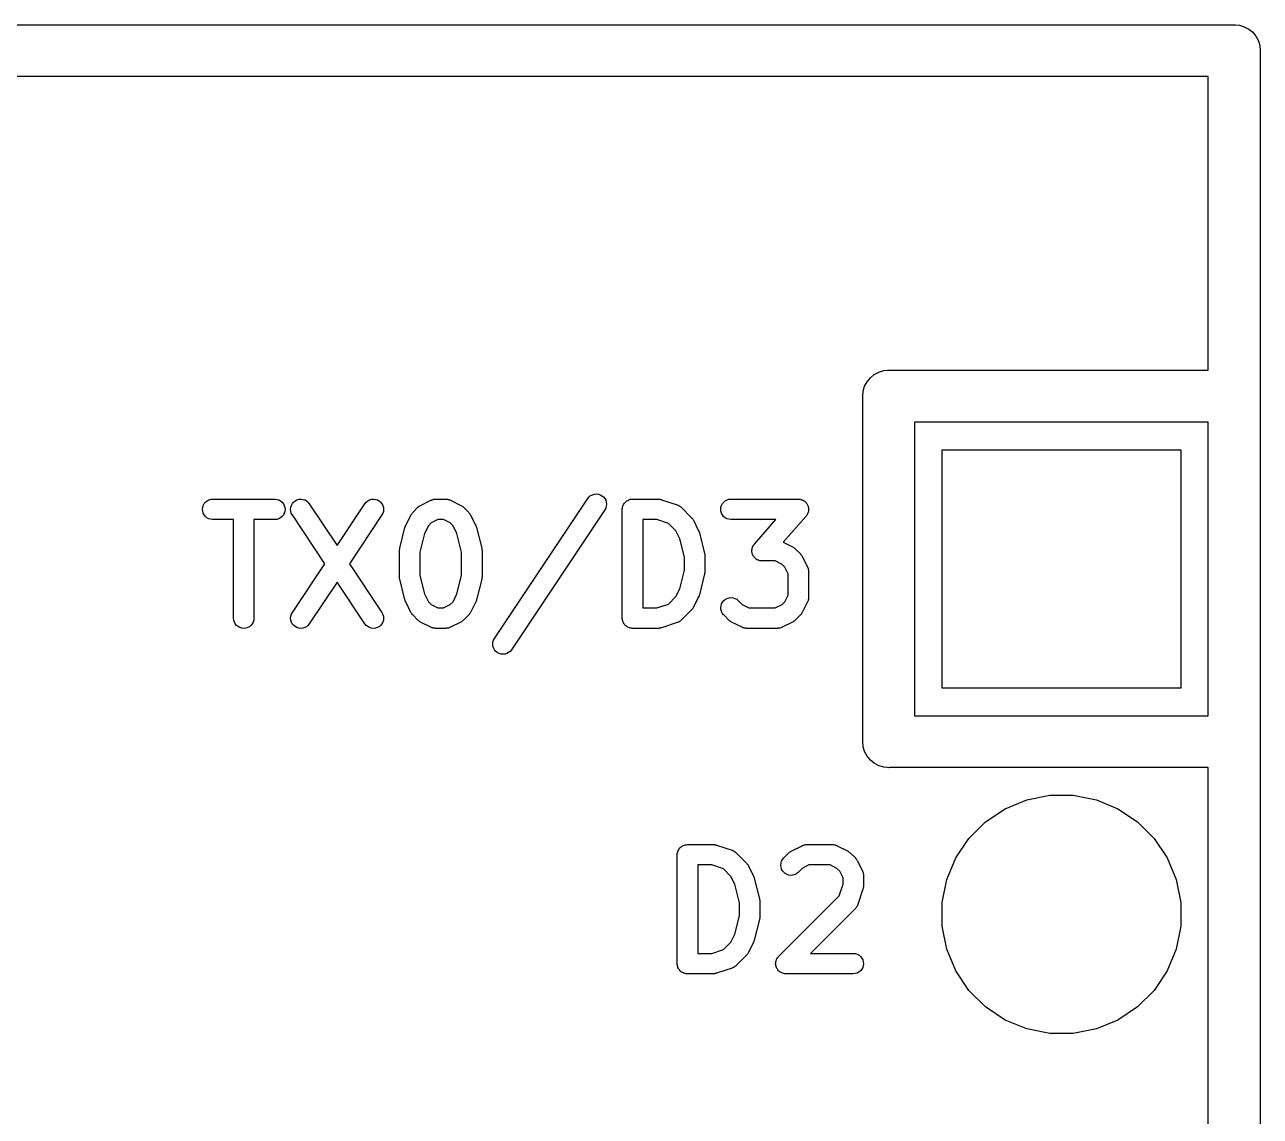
# Model space of a CAD drawing. Extents: x 333.8 to 352, y -81 to -25.2.
# Drawn here: x 342.9 to 351.98, y -33.23 to -25.21 of the extents above; entities that cross this region are included whole.
import ezdxf

# ---------------------------------------------------------------- set-up
doc = ezdxf.new("R2010")
doc.units = 0
doc.layers.add('BLACK', color=7, linetype='CONTINUOUS')

msp = doc.modelspace()

# ---------------------------------------------------------------- linework, layer by layer
at = {"layer": 'BLACK', "linetype": 'CONTINUOUS'}
for p, q in [((334.019, -25.2095), (351.781, -25.2095)), ((351.781, -25.2095), (351.79, -25.2086)), ((351.79, -25.2086), (351.799, -25.2095)), ((351.799, -25.2095), (351.827, -25.2123)), ((351.827, -25.2123), (351.863, -25.2232)), ((351.863, -25.2232), (351.896, -25.2408)), ((351.896, -25.2408), (351.925, -25.2646)), ((351.925, -25.2646), (351.949, -25.2937)), ((351.949, -25.2937), (351.967, -25.3267)), ((351.967, -25.3267), (351.978, -25.3627)), ((351.978, -25.3627), (351.981, -25.4)), ((351.981, -25.4), (351.981, -25.4094)), ((351.981, -25.4094), (351.981, -27.9306)), ((351.599, -25.5905), (334.2, -25.5905)), ((351.599, -27.7495), (351.599, -25.5905)), ((349.115, -27.8046), (349.144, -27.7808)), ((349.144, -27.7808), (349.177, -27.7631)), ((349.177, -27.7631), (349.213, -27.7523)), ((349.213, -27.7523), (349.241, -27.7495)), ((349.241, -27.7495), (349.25, -27.7486)), ((349.25, -27.7486), (349.259, -27.7495)), ((349.259, -27.7495), (351.599, -27.7495)), ((349.062, -27.9027), (349.073, -27.8667)), ((349.073, -27.8667), (349.091, -27.8337)), ((349.091, -27.8337), (349.115, -27.8046)), ((349.059, -27.94), (349.062, -27.9027)), ((349.059, -27.9494), (349.059, -27.94)), ((349.06, -30.4706), (349.059, -27.9494)), ((351.981, -27.9306), (351.981, -27.94)), ((351.981, -27.94), (351.981, -27.9494)), ((351.981, -27.9494), (351.981, -30.4706)), ((349.44, -28.1305), (349.44, -30.2895)), ((351.599, -28.1305), (349.44, -28.1305)), ((351.599, -30.2895), (351.599, -28.1305)), ((349.644, -30.0863), (349.644, -28.3337)), ((349.644, -28.3337), (351.396, -28.3337)), ((351.396, -28.3337), (351.396, -30.0863)), ((346.352, -29.7208), (347.038, -28.6922)), ((347.038, -28.6922), (347.039, -28.6913)), ((347.039, -28.6913), (347.048, -28.6801)), ((347.048, -28.6801), (347.059, -28.671)), ((347.059, -28.671), (347.072, -28.6642)), ((347.072, -28.6642), (347.087, -28.6601)), ((347.087, -28.6601), (347.101, -28.6588)), ((347.101, -28.6588), (347.116, -28.6604)), ((347.116, -28.6604), (347.13, -28.6647)), ((347.13, -28.6647), (347.142, -28.6717)), ((347.142, -28.6717), (347.154, -28.681)), ((347.154, -28.681), (347.163, -28.6924)), ((347.163, -28.6924), (347.17, -28.7053)), ((344.206, -28.7714), (344.208, -28.7568)), ((344.208, -28.786), (344.206, -28.7714)), ((344.208, -28.7568), (344.212, -28.7428)), ((344.212, -28.8), (344.208, -28.786)), ((344.212, -28.7428), (344.219, -28.73)), ((344.219, -28.73), (344.229, -28.7187)), ((344.229, -28.7187), (344.24, -28.7094)), ((344.24, -28.7094), (344.253, -28.7026)), ((344.253, -28.7026), (344.267, -28.6983)), ((344.267, -28.6983), (344.281, -28.6969)), ((344.281, -28.6969), (344.739, -28.6969)), ((344.739, -28.6969), (344.74, -28.6969)), ((344.74, -28.6969), (344.754, -28.6985)), ((344.754, -28.6985), (344.768, -28.703)), ((344.768, -28.703), (344.781, -28.71)), ((344.781, -28.71), (344.792, -28.7194)), ((344.792, -28.7194), (344.801, -28.7308)), ((344.801, -28.7308), (344.808, -28.7438)), ((344.808, -28.7438), (344.812, -28.7578)), ((344.812, -28.7578), (344.814, -28.7724)), ((344.814, -28.7724), (344.812, -28.787)), ((344.854, -28.771), (344.856, -28.7564)), ((344.855, -28.7856), (344.854, -28.771)), ((344.859, -28.7996), (344.855, -28.7856)), ((344.856, -28.7564), (344.86, -28.7425)), ((344.86, -28.7425), (344.867, -28.7296)), ((344.867, -28.7296), (344.876, -28.7184)), ((344.876, -28.7184), (344.888, -28.7092)), ((344.888, -28.7092), (344.901, -28.7024)), ((344.901, -28.7024), (344.915, -28.6983)), ((344.915, -28.6983), (344.929, -28.6969)), ((344.929, -28.6969), (344.944, -28.6984)), ((344.944, -28.6984), (344.958, -28.7027)), ((344.958, -28.7027), (344.971, -28.7097)), ((344.971, -28.7097), (344.982, -28.719)), ((344.982, -28.719), (344.991, -28.7303)), ((344.991, -28.7303), (345.196, -29.0367)), ((345.196, -29.0367), (345.4, -28.7303)), ((345.4, -28.7303), (345.401, -28.7294)), ((345.401, -28.7294), (345.41, -28.7182)), ((345.41, -28.7182), (345.421, -28.7091)), ((345.421, -28.7091), (345.434, -28.7023)), ((345.434, -28.7023), (345.448, -28.6982)), ((345.448, -28.6982), (345.463, -28.6969)), ((345.463, -28.6969), (345.478, -28.6985)), ((345.478, -28.6985), (345.492, -28.7028)), ((345.492, -28.7028), (345.504, -28.7098)), ((345.504, -28.7098), (345.516, -28.7191)), ((345.516, -28.7191), (345.525, -28.7305)), ((345.525, -28.7305), (345.532, -28.7434)), ((345.532, -28.7434), (345.536, -28.7575)), ((345.536, -28.7866), (345.532, -28.8006)), ((345.536, -28.7575), (345.537, -28.772)), ((345.537, -28.772), (345.536, -28.7866)), ((345.752, -28.7951), (345.79, -28.757)), ((345.79, -28.757), (345.791, -28.7562)), ((345.791, -28.7562), (345.794, -28.7536)), ((345.794, -28.7536), (345.797, -28.7507)), ((345.797, -28.7507), (345.8, -28.749)), ((345.8, -28.749), (345.802, -28.7471)), ((345.802, -28.7471), (345.806, -28.7452)), ((345.806, -28.7452), (345.81, -28.7429)), ((345.81, -28.7429), (345.886, -28.7048)), ((345.886, -28.7048), (345.887, -28.7044)), ((345.887, -28.7044), (345.889, -28.7036)), ((345.889, -28.7036), (345.891, -28.7026)), ((345.891, -28.7026), (345.896, -28.7011)), ((345.896, -28.7011), (345.901, -28.6993)), ((345.901, -28.6993), (345.903, -28.699)), ((345.903, -28.699), (345.905, -28.6983)), ((345.905, -28.6983), (345.91, -28.6978)), ((345.91, -28.6978), (345.915, -28.697)), ((345.915, -28.697), (345.917, -28.6971)), ((345.917, -28.6971), (345.919, -28.6969)), ((345.919, -28.6969), (345.996, -28.6969)), ((345.996, -28.6969), (345.997, -28.6969)), ((345.997, -28.6969), (345.999, -28.6972)), ((345.999, -28.6972), (346.001, -28.6971)), ((346.001, -28.6971), (346.006, -28.698)), ((346.006, -28.698), (346.011, -28.6985)), ((346.011, -28.6985), (346.013, -28.6992)), ((346.013, -28.6992), (346.016, -28.6996)), ((346.016, -28.6996), (346.02, -28.7014)), ((346.02, -28.7014), (346.025, -28.703)), ((346.025, -28.703), (346.027, -28.704)), ((346.027, -28.704), (346.029, -28.7048)), ((346.029, -28.7048), (346.105, -28.7429)), ((346.105, -28.7429), (346.106, -28.7434)), ((346.106, -28.7434), (346.11, -28.7457)), ((346.11, -28.7457), (346.114, -28.7477)), ((346.114, -28.7477), (346.116, -28.7497)), ((346.116, -28.7497), (346.119, -28.7514)), ((346.119, -28.7514), (346.122, -28.7543)), ((346.122, -28.7543), (346.125, -28.757)), ((346.125, -28.757), (346.163, -28.7951)), ((347.163, -28.7754), (346.477, -29.804)), ((347.17, -28.7625), (347.163, -28.7754)), ((347.17, -28.7053), (347.174, -28.7194)), ((347.174, -28.7485), (347.17, -28.7625)), ((347.174, -28.7194), (347.175, -28.7339)), ((347.175, -28.7339), (347.174, -28.7485)), ((347.292, -28.7709), (347.293, -28.7638)), ((347.292, -28.7714), (347.292, -28.7709)), ((347.292, -28.7719), (347.292, -28.7714)), ((347.292, -28.7714), (347.292, -28.7714)), ((347.292, -28.7714), (347.292, -28.7714)), ((347.292, -29.5719), (347.292, -28.7719)), ((347.293, -28.7638), (347.294, -28.7568)), ((347.294, -28.7563), (347.296, -28.7496)), ((347.294, -28.7566), (347.294, -28.7563)), ((347.294, -28.7568), (347.294, -28.7566)), ((347.296, -28.7496), (347.298, -28.7428)), ((347.298, -28.7424), (347.302, -28.7361)), ((347.298, -28.7426), (347.298, -28.7424)), ((347.298, -28.7428), (347.298, -28.7426)), ((347.302, -28.7361), (347.305, -28.73)), ((347.305, -28.7295), (347.31, -28.7241)), ((347.305, -28.7298), (347.305, -28.7295)), ((347.305, -28.73), (347.305, -28.7298)), ((347.31, -28.7241), (347.314, -28.7187)), ((347.314, -28.7185), (347.315, -28.7183)), ((347.314, -28.7187), (347.314, -28.7185)), ((347.315, -28.7183), (347.32, -28.7139)), ((347.32, -28.7139), (347.326, -28.7094)), ((347.326, -28.7091), (347.332, -28.7059)), ((347.326, -28.7093), (347.326, -28.7091)), ((347.326, -28.7094), (347.326, -28.7093)), ((347.332, -28.7059), (347.339, -28.7026)), ((347.339, -28.7024), (347.346, -28.7004)), ((347.339, -28.7025), (347.339, -28.7024)), ((347.339, -28.7026), (347.339, -28.7025)), ((347.346, -28.7004), (347.353, -28.6983)), ((347.353, -28.6982), (347.36, -28.6976)), ((347.353, -28.6983), (347.353, -28.6982)), ((347.353, -28.6983), (347.353, -28.6983)), ((347.36, -28.6976), (347.367, -28.6969)), ((347.367, -28.6969), (347.558, -28.6969)), ((347.558, -28.6969), (347.559, -28.6969)), ((347.559, -28.6969), (347.563, -28.6974)), ((347.563, -28.6974), (347.567, -28.6975)), ((347.567, -28.6975), (347.57, -28.6982)), ((347.57, -28.6982), (347.573, -28.6985)), ((347.573, -28.6985), (347.577, -28.6998)), ((347.577, -28.6998), (347.581, -28.7008)), ((347.581, -28.7008), (347.696, -28.7388)), ((347.696, -28.7388), (347.697, -28.7392)), ((347.697, -28.7392), (347.699, -28.7401)), ((347.699, -28.7401), (347.701, -28.7408)), ((347.701, -28.7408), (347.705, -28.7432)), ((347.705, -28.7432), (347.71, -28.7453)), ((347.71, -28.7453), (347.712, -28.7466)), ((347.712, -28.7466), (347.714, -28.7477)), ((347.714, -28.7477), (347.718, -28.7509)), ((347.718, -28.7509), (347.722, -28.7539)), ((347.722, -28.7539), (347.723, -28.7556)), ((347.723, -28.7556), (347.725, -28.757)), ((347.725, -28.757), (347.801, -28.8332)), ((348.016, -28.7714), (348.017, -28.7568)), ((348.017, -28.786), (348.016, -28.7714)), ((348.017, -28.7568), (348.022, -28.7428)), ((348.021, -28.8), (348.017, -28.786)), ((348.022, -28.7428), (348.029, -28.73)), ((348.029, -28.73), (348.038, -28.7187)), ((348.038, -28.7187), (348.049, -28.7094)), ((348.049, -28.7094), (348.062, -28.7026)), ((348.062, -28.7026), (348.076, -28.6983)), ((348.076, -28.6983), (348.091, -28.6969)), ((348.091, -28.6969), (348.586, -28.6969)), ((348.586, -28.6969), (348.587, -28.6969)), ((348.587, -28.6969), (348.592, -28.6974)), ((348.592, -28.6974), (348.597, -28.6976)), ((348.597, -28.6976), (348.599, -28.6982)), ((348.599, -28.6982), (348.602, -28.6985)), ((348.602, -28.6985), (348.606, -28.7)), ((348.606, -28.7), (348.611, -28.7011)), ((348.611, -28.7011), (348.613, -28.7022)), ((348.613, -28.7022), (348.616, -28.703)), ((348.616, -28.703), (348.62, -28.7052)), ((348.62, -28.7052), (348.624, -28.7072)), ((348.624, -28.7072), (348.626, -28.7088)), ((348.626, -28.7088), (348.629, -28.71)), ((348.629, -28.71), (348.632, -28.713)), ((348.632, -28.713), (348.636, -28.7158)), ((348.636, -28.7158), (348.638, -28.7177)), ((348.638, -28.7177), (348.64, -28.7194)), ((348.64, -28.7194), (348.643, -28.7231)), ((348.643, -28.7231), (348.646, -28.7265)), ((348.646, -28.7265), (348.647, -28.7288)), ((348.647, -28.7288), (348.649, -28.7308)), ((348.649, -28.7308), (348.651, -28.735)), ((348.651, -28.735), (348.654, -28.739)), ((348.654, -28.739), (348.654, -28.7415)), ((348.654, -28.7415), (348.656, -28.7438)), ((348.656, -28.7438), (348.657, -28.7483)), ((348.657, -28.7483), (348.659, -28.7527)), ((348.659, -28.7527), (348.659, -28.7553)), ((348.659, -28.7553), (348.66, -28.7578)), ((348.66, -28.7578), (348.66, -28.7625)), ((348.66, -28.7625), (348.661, -28.7672)), ((348.661, -28.7818), (348.66, -28.7844)), ((348.66, -28.7844), (348.66, -28.787)), ((348.661, -28.7672), (348.661, -28.7698)), ((348.661, -28.7698), (348.661, -28.7724)), ((348.661, -28.7724), (348.661, -28.7771)), ((348.661, -28.7771), (348.661, -28.7818)), ((344.219, -28.813), (344.212, -28.8)), ((344.228, -28.8244), (344.219, -28.813)), ((344.239, -28.8338), (344.228, -28.8244)), ((344.252, -28.8408), (344.239, -28.8338)), ((344.266, -28.8453), (344.252, -28.8408)), ((344.28, -28.8469), (344.266, -28.8453)), ((344.281, -28.8469), (344.28, -28.8469)), ((344.435, -28.8469), (344.281, -28.8469)), ((344.435, -29.5719), (344.435, -28.8469)), ((344.739, -28.8469), (344.585, -28.8469)), ((344.585, -28.8469), (344.585, -29.5719)), ((344.753, -28.8455), (344.739, -28.8469)), ((344.767, -28.8412), (344.753, -28.8455)), ((344.78, -28.8344), (344.767, -28.8412)), ((344.791, -28.8251), (344.78, -28.8344)), ((344.801, -28.8138), (344.791, -28.8251)), ((344.808, -28.801), (344.801, -28.8138)), ((344.812, -28.787), (344.808, -28.801)), ((344.866, -28.8126), (344.859, -28.7996)), ((344.867, -28.8135), (344.866, -28.8126)), ((345.106, -29.1719), (344.867, -28.8135)), ((345.525, -28.8135), (345.286, -29.1719)), ((345.532, -28.8006), (345.525, -28.8135)), ((345.7, -28.8907), (345.738, -28.8146)), ((345.738, -28.8146), (345.739, -28.8136)), ((345.739, -28.8136), (345.741, -28.8101)), ((345.741, -28.8101), (345.743, -28.8064)), ((345.743, -28.8064), (345.745, -28.804)), ((345.745, -28.804), (345.747, -28.8013)), ((345.747, -28.8013), (345.749, -28.7983)), ((345.749, -28.7983), (345.752, -28.7951)), ((345.888, -28.8716), (345.867, -28.8925)), ((345.937, -28.8469), (345.888, -28.8716)), ((345.978, -28.8469), (345.937, -28.8469)), ((346.027, -28.8716), (345.978, -28.8469)), ((346.048, -28.8925), (346.027, -28.8716)), ((346.163, -28.7951), (346.164, -28.7958)), ((346.164, -28.7958), (346.166, -28.7991)), ((346.166, -28.7991), (346.169, -28.8022)), ((346.169, -28.8022), (346.171, -28.8048)), ((346.171, -28.8048), (346.173, -28.8072)), ((346.173, -28.8072), (346.175, -28.811)), ((346.175, -28.811), (346.177, -28.8146)), ((346.177, -28.8146), (346.215, -28.8907)), ((347.442, -28.8469), (347.442, -29.4969)), ((347.545, -28.8469), (347.442, -28.8469)), ((347.631, -28.8756), (347.545, -28.8469)), ((347.686, -28.9306), (347.631, -28.8756)), ((347.801, -28.8332), (347.802, -28.8339)), ((347.802, -28.8339), (347.804, -28.8372)), ((347.804, -28.8372), (347.807, -28.8403)), ((347.807, -28.8403), (347.809, -28.8429)), ((347.809, -28.8429), (347.811, -28.8453)), ((347.811, -28.8453), (347.813, -28.8491)), ((347.813, -28.8491), (347.815, -28.8526)), ((347.815, -28.8526), (347.853, -28.9288)), ((348.028, -28.813), (348.021, -28.8)), ((348.037, -28.8244), (348.028, -28.813)), ((348.049, -28.8338), (348.037, -28.8244)), ((348.061, -28.8408), (348.049, -28.8338)), ((348.075, -28.8453), (348.061, -28.8408)), ((348.09, -28.8469), (348.075, -28.8453)), ((348.091, -28.8469), (348.09, -28.8469)), ((348.421, -28.8469), (348.091, -28.8469)), ((348.263, -29.0273), (348.421, -28.8469)), ((348.643, -28.8213), (348.475, -29.0132)), ((348.645, -28.8175), (348.643, -28.8213)), ((348.648, -28.8138), (348.645, -28.8175)), ((348.65, -28.8115), (348.648, -28.8138)), ((348.651, -28.8094), (348.65, -28.8115)), ((348.653, -28.8051), (348.651, -28.8094)), ((348.655, -28.801), (348.653, -28.8051)), ((348.656, -28.7985), (348.655, -28.801)), ((348.657, -28.7961), (348.656, -28.7985)), ((348.658, -28.7915), (348.657, -28.7961)), ((348.66, -28.787), (348.658, -28.7915)), ((345.656, -29.0585), (345.694, -28.9061)), ((345.694, -28.9061), (345.695, -28.9051)), ((345.695, -28.9044), (345.697, -28.8979)), ((345.695, -28.9048), (345.695, -28.9044)), ((345.695, -28.9051), (345.695, -28.9048)), ((345.697, -28.8979), (345.7, -28.8914)), ((345.7, -28.8911), (345.7, -28.8907)), ((345.7, -28.8914), (345.7, -28.8911)), ((345.838, -28.9505), (345.804, -29.0859)), ((345.867, -28.8925), (345.838, -28.9505)), ((346.077, -28.9505), (346.048, -28.8925)), ((346.111, -29.0859), (346.077, -28.9505)), ((346.215, -28.8907), (346.216, -28.8917)), ((346.216, -28.8917), (346.216, -28.892)), ((346.216, -28.892), (346.216, -28.8923)), ((346.216, -28.8923), (346.218, -28.8989)), ((346.218, -28.8989), (346.221, -28.9054)), ((346.221, -28.9054), (346.221, -28.9058)), ((346.221, -28.9058), (346.221, -28.9061)), ((346.221, -28.9061), (346.259, -29.0585)), ((347.715, -28.9886), (347.686, -28.9306)), ((347.853, -28.9288), (347.854, -28.9298)), ((347.854, -28.9298), (347.854, -28.9301)), ((347.854, -28.9301), (347.854, -28.9304)), ((347.854, -28.9304), (347.856, -28.937)), ((347.856, -28.937), (347.859, -28.9435)), ((347.859, -28.9435), (347.859, -28.9439)), ((347.859, -28.9439), (347.859, -28.9442)), ((347.859, -28.9442), (347.897, -29.0966)), ((345.656, -29.0598), (345.656, -29.0585)), ((346.259, -29.0585), (346.259, -29.0595)), ((347.749, -29.124), (347.715, -28.9886)), ((348.246, -29.0616), (348.247, -29.0571)), ((348.247, -29.0571), (348.248, -29.0525)), ((348.248, -29.0525), (348.25, -29.0501)), ((348.25, -29.0476), (348.253, -29.0435)), ((348.25, -29.0501), (348.25, -29.0476)), ((348.253, -29.0435), (348.255, -29.0392)), ((348.255, -29.0392), (348.256, -29.037)), ((348.256, -29.037), (348.257, -29.0347)), ((348.257, -29.0347), (348.26, -29.0311)), ((348.26, -29.0311), (348.263, -29.0273)), ((348.475, -29.0132), (348.544, -29.0477)), ((348.544, -29.0477), (348.544, -29.0482)), ((348.544, -29.0482), (348.548, -29.0504)), ((348.548, -29.0504), (348.552, -29.0524)), ((348.552, -29.0524), (348.554, -29.0544)), ((348.554, -29.0544), (348.557, -29.0561)), ((348.557, -29.0561), (348.56, -29.0591)), ((348.56, -29.0591), (348.563, -29.0617)), ((345.654, -29.073), (345.655, -29.067)), ((345.654, -29.0743), (345.654, -29.073)), ((345.654, -29.0756), (345.654, -29.0743)), ((345.654, -29.0767), (345.654, -29.0756)), ((345.654, -29.2671), (345.654, -29.0767)), ((345.655, -29.067), (345.656, -29.0611)), ((345.656, -29.0611), (345.656, -29.0598)), ((345.804, -29.0859), (345.804, -29.2579)), ((346.111, -29.2579), (346.111, -29.0859)), ((346.259, -29.0595), (346.259, -29.0608)), ((346.259, -29.0608), (346.26, -29.0621)), ((346.26, -29.0621), (346.26, -29.0681)), ((346.26, -29.0681), (346.261, -29.074)), ((346.261, -29.074), (346.261, -29.0753)), ((346.261, -29.0753), (346.261, -29.0767)), ((346.261, -29.0767), (346.261, -29.2671)), ((347.749, -29.2198), (347.749, -29.124)), ((347.897, -29.0966), (347.897, -29.0976)), ((347.897, -29.0976), (347.897, -29.0989)), ((347.897, -29.0989), (347.898, -29.1002)), ((347.898, -29.1002), (347.898, -29.1062)), ((347.898, -29.1062), (347.899, -29.1121)), ((347.899, -29.1121), (347.899, -29.1134)), ((347.899, -29.1134), (347.899, -29.1148)), ((347.899, -29.1148), (347.899, -29.229)), ((348.244, -29.0761), (348.245, -29.0715)), ((348.245, -29.0788), (348.244, -29.0761)), ((348.245, -29.0668), (348.246, -29.0642)), ((348.245, -29.0715), (348.245, -29.0668)), ((348.245, -29.0814), (348.245, -29.0788)), ((348.245, -29.086), (348.245, -29.0814)), ((348.246, -29.0907), (348.245, -29.086)), ((348.246, -29.0642), (348.246, -29.0616)), ((348.247, -29.0932), (348.246, -29.0907)), ((348.247, -29.0958), (348.247, -29.0932)), ((348.249, -29.1003), (348.247, -29.0958)), ((348.25, -29.1048), (348.249, -29.1003)), ((348.251, -29.1071), (348.25, -29.1048)), ((348.252, -29.1096), (348.251, -29.1071)), ((348.255, -29.1136), (348.252, -29.1096)), ((348.257, -29.1177), (348.255, -29.1136)), ((348.258, -29.1198), (348.257, -29.1177)), ((348.26, -29.122), (348.258, -29.1198)), ((348.263, -29.1255), (348.26, -29.122)), ((348.266, -29.1291), (348.263, -29.1255)), ((348.268, -29.1308), (348.266, -29.1291)), ((348.27, -29.1328), (348.268, -29.1308)), ((348.274, -29.1355), (348.27, -29.1328)), ((348.277, -29.1385), (348.274, -29.1355)), ((348.279, -29.1398), (348.277, -29.1385)), ((348.282, -29.1414), (348.279, -29.1398)), ((348.286, -29.1433), (348.282, -29.1414)), ((348.29, -29.1456), (348.286, -29.1433)), ((348.292, -29.1464), (348.29, -29.1456)), ((348.295, -29.1475), (348.292, -29.1464)), ((348.299, -29.1486), (348.295, -29.1475)), ((348.304, -29.15), (348.299, -29.1486)), ((348.307, -29.1503), (348.304, -29.15)), ((348.563, -29.0617), (348.601, -29.0998)), ((348.601, -29.0998), (348.602, -29.1006)), ((348.602, -29.1006), (348.604, -29.1039)), ((348.604, -29.1039), (348.607, -29.1069)), ((348.607, -29.1069), (348.609, -29.1096)), ((348.609, -29.1096), (348.611, -29.112)), ((348.611, -29.112), (348.613, -29.1157)), ((348.613, -29.1157), (348.615, -29.1193)), ((348.615, -29.1193), (348.653, -29.1955)), ((344.867, -29.5303), (345.106, -29.1719)), ((345.286, -29.1719), (345.525, -29.5303)), ((347.715, -29.3553), (347.749, -29.2198)), ((347.899, -29.2328), (347.898, -29.2387)), ((347.898, -29.2387), (347.898, -29.2446)), ((347.899, -29.229), (347.899, -29.2301)), ((347.899, -29.2301), (347.899, -29.2314)), ((347.899, -29.2314), (347.899, -29.2328)), ((348.309, -29.1509), (348.307, -29.1503)), ((348.314, -29.1511), (348.309, -29.1509)), ((348.318, -29.1517), (348.314, -29.1511)), ((348.319, -29.1517), (348.318, -29.1517)), ((348.416, -29.1517), (348.319, -29.1517)), ((348.466, -29.1764), (348.416, -29.1517)), ((348.486, -29.1973), (348.466, -29.1764)), ((348.511, -29.2468), (348.486, -29.1973)), ((348.653, -29.1955), (348.654, -29.1964)), ((348.654, -29.1964), (348.654, -29.1985)), ((348.654, -29.1985), (348.655, -29.2005)), ((348.655, -29.2005), (348.657, -29.2054)), ((348.657, -29.2054), (348.659, -29.2102)), ((348.659, -29.2102), (348.659, -29.2124)), ((348.659, -29.2124), (348.66, -29.2145)), ((348.66, -29.2145), (348.66, -29.2196)), ((348.66, -29.2196), (348.661, -29.2246)), ((348.661, -29.2246), (348.661, -29.2269)), ((348.661, -29.2269), (348.661, -29.229)), ((348.661, -29.229), (348.661, -29.4195)), ((345.196, -29.3071), (344.991, -29.6135)), ((345.4, -29.6135), (345.196, -29.3071)), ((345.654, -29.2685), (345.654, -29.2671)), ((345.654, -29.2698), (345.654, -29.2685)), ((345.655, -29.2757), (345.654, -29.2698)), ((345.655, -29.2817), (345.655, -29.2757)), ((345.656, -29.283), (345.655, -29.2817)), ((345.656, -29.2843), (345.656, -29.283)), ((345.656, -29.2853), (345.656, -29.2843)), ((345.694, -29.4377), (345.656, -29.2853)), ((345.804, -29.2579), (345.838, -29.3933)), ((346.077, -29.3933), (346.111, -29.2579)), ((346.259, -29.2853), (346.221, -29.4377)), ((346.26, -29.2827), (346.259, -29.284)), ((346.259, -29.284), (346.259, -29.2853)), ((346.261, -29.2709), (346.26, -29.2768)), ((346.26, -29.2768), (346.26, -29.2827)), ((346.261, -29.2671), (346.261, -29.2682)), ((346.261, -29.2682), (346.261, -29.2695)), ((346.261, -29.2695), (346.261, -29.2709)), ((347.897, -29.2472), (347.859, -29.3996)), ((347.898, -29.2446), (347.897, -29.2459)), ((347.897, -29.2459), (347.897, -29.2472)), ((348.511, -29.4018), (348.511, -29.2468)), ((345.838, -29.3933), (345.867, -29.4513)), ((346.048, -29.4513), (346.077, -29.3933)), ((347.631, -29.4683), (347.686, -29.4132)), ((347.686, -29.4132), (347.715, -29.3553)), ((347.853, -29.415), (347.815, -29.4912)), ((347.854, -29.4143), (347.853, -29.4146)), ((347.853, -29.4146), (347.853, -29.415)), ((347.856, -29.4078), (347.854, -29.4143)), ((347.858, -29.4013), (347.856, -29.4078)), ((347.859, -29.401), (347.858, -29.4013)), ((347.859, -29.3996), (347.859, -29.4006)), ((347.859, -29.4006), (347.859, -29.401)), ((348.063, -29.4263), (348.077, -29.4221)), ((348.077, -29.4221), (348.091, -29.4207)), ((348.091, -29.4207), (348.106, -29.4222)), ((348.106, -29.4222), (348.12, -29.4265)), ((348.486, -29.4513), (348.511, -29.4018)), ((348.661, -29.4195), (348.661, -29.4206)), ((348.661, -29.4206), (348.661, -29.4228)), ((345.694, -29.438), (345.694, -29.4377)), ((345.695, -29.4384), (345.694, -29.438)), ((345.697, -29.4449), (345.695, -29.4384)), ((345.699, -29.4515), (345.697, -29.4449)), ((345.699, -29.4518), (345.699, -29.4515)), ((345.7, -29.4521), (345.699, -29.4518)), ((345.7, -29.4531), (345.7, -29.4521)), ((345.738, -29.5293), (345.7, -29.4531)), ((345.867, -29.4513), (345.888, -29.4722)), ((345.888, -29.4722), (345.937, -29.4969)), ((345.937, -29.4969), (345.978, -29.4969)), ((345.978, -29.4969), (346.027, -29.4722)), ((346.027, -29.4722), (346.048, -29.4513)), ((346.215, -29.4531), (346.177, -29.5293)), ((346.218, -29.4459), (346.215, -29.4524)), ((346.215, -29.4524), (346.215, -29.4527)), ((346.215, -29.4527), (346.215, -29.4531)), ((346.22, -29.4394), (346.218, -29.4459)), ((346.221, -29.4387), (346.22, -29.4391)), ((346.22, -29.4391), (346.22, -29.4394)), ((346.221, -29.4377), (346.221, -29.4387)), ((347.442, -29.4969), (347.545, -29.4969)), ((347.545, -29.4969), (347.631, -29.4683)), ((347.801, -29.5107), (347.725, -29.5868)), ((347.804, -29.5074), (347.801, -29.5107)), ((347.807, -29.5044), (347.804, -29.5074)), ((347.808, -29.5018), (347.807, -29.5044)), ((347.81, -29.4993), (347.808, -29.5018)), ((347.812, -29.4956), (347.81, -29.4993)), ((347.815, -29.4921), (347.812, -29.4956)), ((347.815, -29.4912), (347.815, -29.4921)), ((348.016, -29.4949), (348.018, -29.4804)), ((348.017, -29.5095), (348.016, -29.4949)), ((348.021, -29.5236), (348.017, -29.5095)), ((348.018, -29.4804), (348.022, -29.4664)), ((348.022, -29.4664), (348.029, -29.4536)), ((348.029, -29.4536), (348.038, -29.4423)), ((348.038, -29.4423), (348.05, -29.4331)), ((348.05, -29.4331), (348.063, -29.4263)), ((348.12, -29.4265), (348.133, -29.4334)), ((348.133, -29.4334), (348.144, -29.4427)), ((348.144, -29.4427), (348.173, -29.4722)), ((348.173, -29.4722), (348.223, -29.4969)), ((348.223, -29.4969), (348.416, -29.4969)), ((348.416, -29.4969), (348.466, -29.4722)), ((348.466, -29.4722), (348.486, -29.4513)), ((348.653, -29.4531), (348.615, -29.5293)), ((348.654, -29.451), (348.653, -29.4531)), ((348.655, -29.4491), (348.654, -29.451)), ((348.657, -29.4442), (348.655, -29.4491)), ((348.658, -29.4394), (348.657, -29.4442)), ((348.659, -29.4372), (348.658, -29.4394)), ((348.66, -29.4351), (348.659, -29.4372)), ((348.661, -29.425), (348.66, -29.43)), ((348.66, -29.43), (348.66, -29.4351)), ((348.661, -29.4228), (348.661, -29.425)), ((344.436, -29.5865), (344.435, -29.5719)), ((344.441, -29.6005), (344.436, -29.5865)), ((344.447, -29.6134), (344.441, -29.6005)), ((344.579, -29.6014), (344.572, -29.6143)), ((344.583, -29.5875), (344.579, -29.6014)), ((344.585, -29.573), (344.583, -29.5875)), ((344.585, -29.5719), (344.585, -29.573)), ((344.854, -29.5718), (344.855, -29.5572)), ((344.855, -29.5864), (344.854, -29.5718)), ((344.855, -29.5572), (344.86, -29.5432)), ((344.86, -29.6004), (344.855, -29.5864)), ((344.86, -29.5432), (344.867, -29.5303)), ((344.866, -29.6133), (344.86, -29.6004)), ((345.531, -29.6013), (345.524, -29.6142)), ((345.525, -29.5303), (345.525, -29.5312)), ((345.525, -29.5312), (345.532, -29.5442)), ((345.536, -29.5874), (345.531, -29.6013)), ((345.532, -29.5442), (345.536, -29.5582)), ((345.536, -29.5582), (345.537, -29.5728)), ((345.537, -29.5728), (345.536, -29.5874)), ((345.74, -29.5328), (345.738, -29.5293)), ((345.742, -29.5366), (345.74, -29.5328)), ((345.744, -29.539), (345.742, -29.5366)), ((345.746, -29.5416), (345.744, -29.539)), ((345.749, -29.5447), (345.746, -29.5416)), ((345.751, -29.548), (345.749, -29.5447)), ((345.752, -29.5487), (345.751, -29.548)), ((345.79, -29.5868), (345.752, -29.5487)), ((345.794, -29.5895), (345.79, -29.5868)), ((345.797, -29.5925), (345.794, -29.5895)), ((345.799, -29.5942), (345.797, -29.5925)), ((345.802, -29.5961), (345.799, -29.5942)), ((345.805, -29.5981), (345.802, -29.5961)), ((345.809, -29.6004), (345.805, -29.5981)), ((345.81, -29.6009), (345.809, -29.6004)), ((345.886, -29.639), (345.81, -29.6009)), ((346.105, -29.6009), (346.029, -29.639)), ((346.109, -29.5986), (346.105, -29.6009)), ((346.113, -29.5967), (346.109, -29.5986)), ((346.115, -29.5948), (346.113, -29.5967)), ((346.118, -29.5931), (346.115, -29.5948)), ((346.121, -29.5902), (346.118, -29.5931)), ((346.124, -29.5876), (346.121, -29.5902)), ((346.125, -29.5868), (346.124, -29.5876)), ((346.163, -29.5487), (346.125, -29.5868)), ((346.166, -29.5455), (346.163, -29.5487)), ((346.169, -29.5425), (346.166, -29.5455)), ((346.17, -29.5398), (346.169, -29.5425)), ((346.172, -29.5374), (346.17, -29.5398)), ((346.174, -29.5337), (346.172, -29.5374)), ((346.177, -29.5302), (346.174, -29.5337)), ((346.177, -29.5293), (346.177, -29.5302)), ((347.293, -29.5789), (347.292, -29.5719)), ((347.293, -29.586), (347.293, -29.5789)), ((347.294, -29.5862), (347.293, -29.586)), ((347.294, -29.5865), (347.294, -29.5862)), ((347.296, -29.5932), (347.294, -29.5865)), ((347.298, -29.6), (347.296, -29.5932)), ((347.298, -29.6002), (347.298, -29.6)), ((347.298, -29.6005), (347.298, -29.6002)), ((347.301, -29.6067), (347.298, -29.6005)), ((347.7, -29.6034), (347.698, -29.6041)), ((347.704, -29.6011), (347.7, -29.6034)), ((347.709, -29.599), (347.704, -29.6011)), ((347.711, -29.5977), (347.709, -29.599)), ((347.713, -29.5967), (347.711, -29.5977)), ((347.717, -29.5935), (347.713, -29.5967)), ((347.721, -29.5906), (347.717, -29.5935)), ((347.722, -29.589), (347.721, -29.5906)), ((347.724, -29.5876), (347.722, -29.589)), ((347.725, -29.5868), (347.724, -29.5876)), ((348.028, -29.5366), (348.021, -29.5236)), ((348.037, -29.548), (348.028, -29.5366)), ((348.038, -29.5487), (348.037, -29.548)), ((348.076, -29.5868), (348.038, -29.5487)), ((348.079, -29.5895), (348.076, -29.5868)), ((348.082, -29.5925), (348.079, -29.5895)), ((348.085, -29.5942), (348.082, -29.5925)), ((348.087, -29.5961), (348.085, -29.5942)), ((348.091, -29.5981), (348.087, -29.5961)), ((348.095, -29.6004), (348.091, -29.5981)), ((348.095, -29.6009), (348.095, -29.6004)), ((348.172, -29.639), (348.095, -29.6009)), ((348.544, -29.6009), (348.467, -29.639)), ((348.547, -29.5986), (348.544, -29.6009)), ((348.551, -29.5967), (348.547, -29.5986)), ((348.553, -29.5948), (348.551, -29.5967)), ((348.556, -29.5931), (348.553, -29.5948)), ((348.559, -29.5902), (348.556, -29.5931)), ((348.562, -29.5876), (348.559, -29.5902)), ((348.563, -29.5868), (348.562, -29.5876)), ((348.601, -29.5487), (348.563, -29.5868)), ((348.604, -29.5455), (348.601, -29.5487)), ((348.607, -29.5425), (348.604, -29.5455)), ((348.608, -29.5398), (348.607, -29.5425)), ((348.61, -29.5374), (348.608, -29.5398)), ((348.612, -29.5337), (348.61, -29.5374)), ((348.615, -29.5302), (348.612, -29.5337)), ((348.615, -29.5293), (348.615, -29.5302)), ((344.457, -29.6248), (344.447, -29.6134)), ((344.468, -29.6341), (344.457, -29.6248)), ((344.481, -29.641), (344.468, -29.6341)), ((344.495, -29.6454), (344.481, -29.641)), ((344.509, -29.6469), (344.495, -29.6454)), ((344.524, -29.6456), (344.509, -29.6469)), ((344.538, -29.6414), (344.524, -29.6456)), ((344.551, -29.6347), (344.538, -29.6414)), ((344.562, -29.6255), (344.551, -29.6347)), ((344.572, -29.6143), (344.562, -29.6255)), ((344.876, -29.6247), (344.866, -29.6133)), ((344.887, -29.634), (344.876, -29.6247)), ((344.9, -29.641), (344.887, -29.634)), ((344.914, -29.6453), (344.9, -29.641)), ((344.928, -29.6469), (344.914, -29.6453)), ((344.943, -29.6456), (344.928, -29.6469)), ((344.957, -29.6415), (344.943, -29.6456)), ((344.97, -29.6347), (344.957, -29.6415)), ((344.981, -29.6256), (344.97, -29.6347)), ((344.991, -29.6144), (344.981, -29.6256)), ((344.991, -29.6135), (344.991, -29.6144)), ((345.409, -29.6248), (345.4, -29.6135)), ((345.421, -29.6341), (345.409, -29.6248)), ((345.433, -29.6411), (345.421, -29.6341)), ((345.447, -29.6454), (345.433, -29.6411)), ((345.462, -29.6469), (345.447, -29.6454)), ((345.477, -29.6456), (345.462, -29.6469)), ((345.491, -29.6414), (345.477, -29.6456)), ((345.504, -29.6346), (345.491, -29.6414)), ((345.515, -29.6254), (345.504, -29.6346)), ((345.524, -29.6142), (345.515, -29.6254)), ((345.888, -29.6398), (345.886, -29.639)), ((345.89, -29.6408), (345.888, -29.6398)), ((345.895, -29.6424), (345.89, -29.6408)), ((345.9, -29.6442), (345.895, -29.6424)), ((345.902, -29.6446), (345.9, -29.6442)), ((345.904, -29.6453), (345.902, -29.6446)), ((345.909, -29.6458), (345.904, -29.6453)), ((345.914, -29.6467), (345.909, -29.6458)), ((345.916, -29.6467), (345.914, -29.6467)), ((345.918, -29.6469), (345.916, -29.6467)), ((345.919, -29.6469), (345.918, -29.6469)), ((345.996, -29.6469), (345.919, -29.6469)), ((345.998, -29.6467), (345.996, -29.6469)), ((346, -29.6468), (345.998, -29.6467)), ((346.005, -29.646), (346, -29.6468)), ((346.01, -29.6455), (346.005, -29.646)), ((346.012, -29.6448), (346.01, -29.6455)), ((346.015, -29.6445), (346.012, -29.6448)), ((346.019, -29.6427), (346.015, -29.6445)), ((346.024, -29.6412), (346.019, -29.6427)), ((346.026, -29.6402), (346.024, -29.6412)), ((346.028, -29.6394), (346.026, -29.6402)), ((346.029, -29.639), (346.028, -29.6394)), ((347.304, -29.613), (347.301, -29.6067)), ((347.305, -29.6132), (347.304, -29.613)), ((347.305, -29.6134), (347.305, -29.6132)), ((347.309, -29.6189), (347.305, -29.6134)), ((347.314, -29.6244), (347.309, -29.6189)), ((347.314, -29.6245), (347.314, -29.6244)), ((347.314, -29.6248), (347.314, -29.6245)), ((347.319, -29.6292), (347.314, -29.6248)), ((347.325, -29.6338), (347.319, -29.6292)), ((347.325, -29.6339), (347.325, -29.6338)), ((347.325, -29.6341), (347.325, -29.6339)), ((347.331, -29.6374), (347.325, -29.6341)), ((347.338, -29.6408), (347.331, -29.6374)), ((347.338, -29.6409), (347.338, -29.6408)), ((347.338, -29.641), (347.338, -29.6409)), ((347.345, -29.6431), (347.338, -29.641)), ((347.352, -29.6453), (347.345, -29.6431)), ((347.352, -29.6454), (347.352, -29.6453)), ((347.352, -29.6453), (347.352, -29.6453)), ((347.359, -29.6461), (347.352, -29.6454)), ((347.366, -29.6469), (347.359, -29.6461)), ((347.367, -29.6469), (347.366, -29.6469)), ((347.558, -29.6469), (347.367, -29.6469)), ((347.367, -29.6469), (347.367, -29.6469)), ((347.367, -29.6469), (347.367, -29.6469)), ((347.367, -29.6469), (347.367, -29.6469)), ((347.562, -29.6465), (347.558, -29.6469)), ((347.566, -29.6464), (347.562, -29.6465)), ((347.569, -29.6458), (347.566, -29.6464)), ((347.572, -29.6455), (347.569, -29.6458)), ((347.576, -29.6443), (347.572, -29.6455)), ((347.58, -29.6434), (347.576, -29.6443)), ((347.581, -29.6431), (347.58, -29.6434)), ((347.696, -29.605), (347.581, -29.6431)), ((347.698, -29.6041), (347.696, -29.605)), ((348.174, -29.6398), (348.172, -29.639)), ((348.176, -29.6408), (348.174, -29.6398)), ((348.181, -29.6424), (348.176, -29.6408)), ((348.185, -29.6442), (348.181, -29.6424)), ((348.188, -29.6446), (348.185, -29.6442)), ((348.19, -29.6453), (348.188, -29.6446)), ((348.195, -29.6458), (348.19, -29.6453)), ((348.2, -29.6467), (348.195, -29.6458)), ((348.202, -29.6467), (348.2, -29.6467)), ((348.204, -29.6469), (348.202, -29.6467)), ((348.205, -29.6469), (348.204, -29.6469)), ((348.434, -29.6469), (348.205, -29.6469)), ((348.436, -29.6467), (348.434, -29.6469)), ((348.438, -29.6468), (348.436, -29.6467)), ((348.443, -29.646), (348.438, -29.6468)), ((348.448, -29.6455), (348.443, -29.646)), ((348.45, -29.6448), (348.448, -29.6455)), ((348.453, -29.6445), (348.45, -29.6448)), ((348.457, -29.6427), (348.453, -29.6445)), ((348.462, -29.6412), (348.457, -29.6427)), ((348.464, -29.6402), (348.462, -29.6412)), ((348.466, -29.6394), (348.464, -29.6402)), ((348.467, -29.639), (348.466, -29.6394)), ((346.34, -29.7623), (346.341, -29.7477)), ((346.341, -29.7768), (346.34, -29.7623)), ((346.341, -29.7477), (346.345, -29.7337)), ((346.345, -29.7909), (346.341, -29.7768)), ((346.345, -29.7337), (346.352, -29.7208)), ((346.352, -29.8038), (346.345, -29.7909)), ((346.361, -29.8151), (346.352, -29.8038)), ((346.373, -29.8245), (346.361, -29.8151)), ((346.386, -29.8315), (346.373, -29.8245)), ((346.4, -29.8358), (346.386, -29.8315)), ((346.414, -29.8374), (346.4, -29.8358)), ((346.429, -29.8361), (346.414, -29.8374)), ((346.443, -29.832), (346.429, -29.8361)), ((346.456, -29.8252), (346.443, -29.832)), ((346.467, -29.816), (346.456, -29.8252)), ((346.477, -29.8048), (346.467, -29.816)), ((346.477, -29.804), (346.477, -29.8048)), ((351.396, -30.0863), (349.644, -30.0863)), ((349.44, -30.2895), (351.599, -30.2895)), ((349.059, -30.48), (349.06, -30.4706)), ((349.062, -30.5173), (349.059, -30.48)), ((351.981, -30.4706), (351.981, -30.48)), ((351.981, -30.48), (351.981, -30.4894)), ((351.981, -30.4894), (351.981, -58.4106)), ((349.073, -30.5533), (349.062, -30.5173)), ((349.091, -30.5863), (349.073, -30.5533)), ((349.115, -30.6154), (349.091, -30.5863)), ((349.144, -30.6392), (349.115, -30.6154)), ((349.177, -30.6568), (349.144, -30.6392)), ((349.213, -30.6677), (349.177, -30.6568)), ((349.241, -30.6705), (349.213, -30.6677)), ((349.25, -30.6714), (349.241, -30.6705)), ((349.259, -30.6705), (349.25, -30.6714)), ((351.599, -30.6705), (349.259, -30.6705)), ((351.6, -58.2295), (351.599, -30.6705)), ((350.264, -30.9074), (350.434, -30.8737)), ((350.434, -30.8737), (350.606, -30.8737)), ((350.606, -30.8737), (350.776, -30.9074)), ((350.105, -30.9734), (350.264, -30.9074)), ((350.776, -30.9074), (350.935, -30.9734)), ((349.961, -31.0693), (350.105, -30.9734)), ((350.935, -30.9734), (351.079, -31.0693)), ((349.839, -31.1914), (349.961, -31.0693)), ((351.079, -31.0693), (351.201, -31.1914)), ((347.749, -31.2404), (347.756, -31.2383)), ((347.756, -31.2382), (347.763, -31.2376)), ((347.756, -31.2383), (347.756, -31.2382)), ((347.756, -31.2383), (347.756, -31.2383)), ((347.763, -31.2376), (347.771, -31.2369)), ((347.771, -31.2369), (347.961, -31.2369)), ((347.961, -31.2369), (347.962, -31.2369)), ((347.962, -31.2369), (347.966, -31.2374)), ((347.966, -31.2374), (347.97, -31.2375)), ((347.97, -31.2375), (347.973, -31.2382)), ((347.973, -31.2382), (347.977, -31.2385)), ((347.977, -31.2385), (347.981, -31.2398)), ((348.63, -31.239), (348.632, -31.2383)), ((348.632, -31.2383), (348.637, -31.2378)), ((348.637, -31.2378), (348.642, -31.237)), ((348.642, -31.237), (348.645, -31.2371)), ((348.645, -31.2371), (348.647, -31.2369)), ((348.647, -31.2369), (348.837, -31.2369)), ((348.837, -31.2369), (348.838, -31.2369)), ((348.838, -31.2369), (348.84, -31.2372)), ((348.84, -31.2372), (348.843, -31.2371)), ((348.843, -31.2371), (348.848, -31.238)), ((348.848, -31.238), (348.853, -31.2385)), ((348.853, -31.2385), (348.855, -31.2392)), ((349.743, -31.3349), (349.839, -31.1914)), ((351.201, -31.1914), (351.297, -31.3349)), ((347.696, -31.3038), (347.697, -31.2968)), ((347.696, -31.3109), (347.696, -31.3038)), ((347.696, -31.3114), (347.696, -31.3109)), ((347.696, -31.3119), (347.696, -31.3114)), ((347.696, -31.3114), (347.696, -31.3114)), ((347.696, -31.3114), (347.696, -31.3114)), ((347.696, -32.1119), (347.696, -31.3119)), ((347.697, -31.2963), (347.699, -31.2896)), ((347.697, -31.2966), (347.697, -31.2963)), ((347.697, -31.2968), (347.697, -31.2966)), ((347.699, -31.2896), (347.701, -31.2828)), ((347.701, -31.2828), (347.702, -31.2826)), ((347.702, -31.2824), (347.705, -31.2761)), ((347.702, -31.2826), (347.702, -31.2824)), ((347.705, -31.2761), (347.708, -31.27)), ((347.708, -31.27), (347.709, -31.2698)), ((347.709, -31.2695), (347.713, -31.2641)), ((347.709, -31.2698), (347.709, -31.2695)), ((347.713, -31.2641), (347.718, -31.2587)), ((347.718, -31.2583), (347.724, -31.2539)), ((347.718, -31.2585), (347.718, -31.2583)), ((347.718, -31.2587), (347.718, -31.2585)), ((347.724, -31.2539), (347.729, -31.2494)), ((347.729, -31.2491), (347.736, -31.2459)), ((347.729, -31.2493), (347.729, -31.2491)), ((347.729, -31.2494), (347.729, -31.2493)), ((347.736, -31.2459), (347.742, -31.2426)), ((347.742, -31.2424), (347.749, -31.2404)), ((347.742, -31.2425), (347.742, -31.2424)), ((347.742, -31.2426), (347.742, -31.2425)), ((347.981, -31.2398), (347.985, -31.2408)), ((347.985, -31.2408), (348.099, -31.2788)), ((348.099, -31.2788), (348.1, -31.2792)), ((348.1, -31.2792), (348.102, -31.2801)), ((348.102, -31.2801), (348.104, -31.2808)), ((348.104, -31.2808), (348.109, -31.2832)), ((348.109, -31.2832), (348.113, -31.2853)), ((348.113, -31.2853), (348.115, -31.2866)), ((348.115, -31.2866), (348.117, -31.2877)), ((348.117, -31.2877), (348.121, -31.2909)), ((348.121, -31.2909), (348.125, -31.2939)), ((348.125, -31.2939), (348.127, -31.2956)), ((348.127, -31.2956), (348.128, -31.297)), ((348.128, -31.297), (348.205, -31.3732)), ((348.479, -31.3351), (348.517, -31.297)), ((348.517, -31.297), (348.518, -31.2962)), ((348.518, -31.2962), (348.522, -31.2936)), ((348.522, -31.2936), (348.525, -31.2907)), ((348.525, -31.2907), (348.527, -31.289)), ((348.527, -31.289), (348.53, -31.2871)), ((348.53, -31.2871), (348.533, -31.2852)), ((348.533, -31.2852), (348.537, -31.2829)), ((348.537, -31.2829), (348.613, -31.2448)), ((348.613, -31.2448), (348.614, -31.2444)), ((348.614, -31.2444), (348.616, -31.2436)), ((348.616, -31.2436), (348.618, -31.2426)), ((348.618, -31.2426), (348.623, -31.2411)), ((348.623, -31.2411), (348.628, -31.2393)), ((348.628, -31.2393), (348.63, -31.239)), ((348.855, -31.2392), (348.857, -31.2396)), ((348.857, -31.2396), (348.862, -31.2414)), ((348.862, -31.2414), (348.867, -31.243)), ((348.867, -31.243), (348.869, -31.244)), ((348.869, -31.244), (348.871, -31.2448)), ((348.871, -31.2448), (348.947, -31.2829)), ((348.947, -31.2829), (348.948, -31.2834)), ((348.948, -31.2834), (348.951, -31.2857)), ((348.951, -31.2857), (348.955, -31.2877)), ((348.955, -31.2877), (348.958, -31.2897)), ((348.958, -31.2897), (348.96, -31.2914)), ((348.96, -31.2914), (348.963, -31.2943)), ((348.963, -31.2943), (348.966, -31.297)), ((348.966, -31.297), (349.005, -31.3351)), ((347.846, -31.3869), (347.846, -32.0369)), ((347.949, -31.3869), (347.846, -31.3869)), ((348.035, -31.4156), (347.949, -31.3869)), ((348.09, -31.4706), (348.035, -31.4156)), ((348.205, -31.3732), (348.205, -31.3739)), ((348.205, -31.3739), (348.208, -31.3772)), ((348.208, -31.3772), (348.211, -31.3803)), ((348.211, -31.3803), (348.212, -31.3829)), ((348.212, -31.3829), (348.214, -31.3853)), ((348.214, -31.3853), (348.216, -31.3891)), ((348.216, -31.3891), (348.219, -31.3926)), ((348.219, -31.3926), (348.257, -31.4688)), ((348.457, -31.3878), (348.459, -31.3733)), ((348.459, -31.4024), (348.457, -31.3878)), ((348.459, -31.3733), (348.463, -31.3593)), ((348.463, -31.4164), (348.459, -31.4024)), ((348.463, -31.3593), (348.47, -31.3464)), ((348.47, -31.4294), (348.463, -31.4164)), ((348.47, -31.3464), (348.479, -31.3351)), ((348.615, -31.4116), (348.585, -31.4411)), ((348.664, -31.3869), (348.615, -31.4116)), ((348.819, -31.3869), (348.664, -31.3869)), ((348.869, -31.4116), (348.819, -31.3869)), ((348.89, -31.4325), (348.869, -31.4116)), ((349.005, -31.3351), (349.005, -31.3358)), ((349.005, -31.3358), (349.008, -31.3391)), ((349.008, -31.3391), (349.011, -31.3422)), ((349.011, -31.3422), (349.012, -31.3448)), ((349.012, -31.3448), (349.014, -31.3472)), ((349.014, -31.3472), (349.016, -31.351)), ((349.016, -31.351), (349.019, -31.3546)), ((349.019, -31.3546), (349.057, -31.4307)), ((349.677, -31.4944), (349.743, -31.3349)), ((351.297, -31.3349), (351.363, -31.4944)), ((348.119, -31.5286), (348.09, -31.4706)), ((348.257, -31.4688), (348.257, -31.4698)), ((348.257, -31.4698), (348.257, -31.4701)), ((348.257, -31.4701), (348.257, -31.4704)), ((348.257, -31.4704), (348.26, -31.477)), ((348.26, -31.477), (348.262, -31.4835)), ((348.262, -31.4835), (348.262, -31.4839)), ((348.262, -31.4839), (348.262, -31.4842)), ((348.262, -31.4842), (348.3, -31.6366)), ((348.479, -31.4408), (348.47, -31.4294)), ((348.49, -31.4501), (348.479, -31.4408)), ((348.503, -31.4571), (348.49, -31.4501)), ((348.517, -31.4615), (348.503, -31.4571)), ((348.532, -31.4631), (348.517, -31.4615)), ((348.546, -31.4618), (348.532, -31.4631)), ((348.56, -31.4577), (348.546, -31.4618)), ((348.573, -31.451), (348.56, -31.4577)), ((348.585, -31.4419), (348.573, -31.451)), ((348.585, -31.4411), (348.585, -31.4419)), ((348.915, -31.482), (348.89, -31.4325)), ((348.915, -31.5283), (348.915, -31.482)), ((349.057, -31.4307), (349.057, -31.4317)), ((349.057, -31.4317), (349.058, -31.4338)), ((349.058, -31.4338), (349.059, -31.4357)), ((349.059, -31.4357), (349.06, -31.4406)), ((349.06, -31.4406), (349.062, -31.4454)), ((349.062, -31.4454), (349.063, -31.4476)), ((349.063, -31.4476), (349.063, -31.4497)), ((349.063, -31.4497), (349.064, -31.4548)), ((349.064, -31.4548), (349.064, -31.4599)), ((349.064, -31.4599), (349.064, -31.4621)), ((349.064, -31.4621), (349.065, -31.4643)), ((349.065, -31.4643), (349.065, -31.5405)), ((349.644, -31.6637), (349.677, -31.4944)), ((351.363, -31.4944), (351.396, -31.6637)), ((348.153, -31.664), (348.119, -31.5286)), ((348.886, -31.6142), (348.915, -31.5283)), ((349.061, -31.5642), (349.023, -31.6785)), ((349.062, -31.5601), (349.061, -31.5642)), ((349.063, -31.5561), (349.062, -31.5601)), ((349.064, -31.5499), (349.063, -31.553)), ((349.063, -31.553), (349.063, -31.5561)), ((349.065, -31.5415), (349.064, -31.5457)), ((349.064, -31.5457), (349.064, -31.5499)), ((349.065, -31.5405), (349.065, -31.5415)), ((348.153, -31.7598), (348.153, -31.664)), ((348.3, -31.6366), (348.301, -31.6376)), ((348.301, -31.6376), (348.301, -31.6389)), ((348.301, -31.6389), (348.301, -31.6402)), ((348.301, -31.6402), (348.302, -31.6462)), ((348.302, -31.6462), (348.303, -31.6521)), ((348.303, -31.6521), (348.303, -31.6534)), ((348.303, -31.6534), (348.303, -31.6548)), ((348.303, -31.6548), (348.303, -31.769)), ((348.441, -32.0589), (348.886, -31.6142)), ((349.018, -31.6881), (349.016, -31.6928)), ((349.021, -31.6836), (349.018, -31.6881)), ((349.022, -31.6795), (349.021, -31.6815)), ((349.021, -31.6815), (349.021, -31.6836)), ((349.023, -31.6785), (349.022, -31.6795)), ((349.644, -31.8363), (349.644, -31.6637)), ((351.396, -31.6637), (351.396, -31.8363)), ((348.119, -31.8953), (348.153, -31.7598)), ((348.302, -31.7787), (348.301, -31.7846)), ((348.303, -31.7728), (348.302, -31.7787)), ((348.303, -31.769), (348.303, -31.7701)), ((348.303, -31.7701), (348.303, -31.7714)), ((348.303, -31.7714), (348.303, -31.7728)), ((349.005, -31.7078), (348.675, -32.0369)), ((349.006, -31.7061), (349.005, -31.7078)), ((349.008, -31.7046), (349.006, -31.7061)), ((349.011, -31.7005), (349.008, -31.7046)), ((349.014, -31.6965), (349.011, -31.7005)), ((349.015, -31.6945), (349.014, -31.6965)), ((349.016, -31.6928), (349.015, -31.6945)), ((348.3, -31.7872), (348.262, -31.9396)), ((348.301, -31.7859), (348.3, -31.7872)), ((348.301, -31.7846), (348.301, -31.7859)), ((349.677, -32.0056), (349.644, -31.8363)), ((351.396, -31.8363), (351.363, -32.0056)), ((348.035, -32.0083), (348.09, -31.9532)), ((348.09, -31.9532), (348.119, -31.8953)), ((348.257, -31.955), (348.219, -32.0312)), ((348.259, -31.9478), (348.257, -31.9543)), ((348.257, -31.9543), (348.257, -31.9546)), ((348.257, -31.9546), (348.257, -31.955)), ((348.262, -31.9413), (348.259, -31.9478)), ((348.262, -31.9396), (348.262, -31.9406)), ((348.262, -31.9406), (348.262, -31.941)), ((348.262, -31.941), (348.262, -31.9413)), ((347.846, -32.0369), (347.949, -32.0369)), ((347.949, -32.0369), (348.035, -32.0083)), ((348.205, -32.0507), (348.128, -32.1268)), ((348.207, -32.0474), (348.205, -32.0507)), ((348.21, -32.0444), (348.207, -32.0474)), ((348.212, -32.0418), (348.21, -32.0444)), ((348.214, -32.0393), (348.212, -32.0418)), ((348.216, -32.0356), (348.214, -32.0393)), ((348.218, -32.0321), (348.216, -32.0356)), ((348.219, -32.0312), (348.218, -32.0321)), ((348.675, -32.0369), (348.99, -32.0369)), ((348.99, -32.0369), (348.991, -32.0369)), ((348.991, -32.0369), (349.005, -32.0385)), ((349.005, -32.0385), (349.019, -32.043)), ((349.019, -32.043), (349.032, -32.05)), ((349.032, -32.05), (349.043, -32.0594)), ((349.743, -32.1651), (349.677, -32.0056)), ((351.363, -32.0056), (351.297, -32.1651)), ((347.696, -32.1189), (347.696, -32.1119)), ((347.697, -32.126), (347.696, -32.1189)), ((347.697, -32.1262), (347.697, -32.126)), ((347.697, -32.1265), (347.697, -32.1262)), ((347.699, -32.1332), (347.697, -32.1265)), ((347.701, -32.14), (347.699, -32.1332)), ((347.701, -32.1402), (347.701, -32.14)), ((347.701, -32.1405), (347.701, -32.1402)), ((347.704, -32.1467), (347.701, -32.1405)), ((347.708, -32.153), (347.704, -32.1467)), ((348.099, -32.145), (347.985, -32.1831)), ((348.101, -32.1441), (348.099, -32.145)), ((348.103, -32.1434), (348.101, -32.1441)), ((348.108, -32.1411), (348.103, -32.1434)), ((348.112, -32.139), (348.108, -32.1411)), ((348.114, -32.1377), (348.112, -32.139)), ((348.116, -32.1367), (348.114, -32.1377)), ((348.12, -32.1335), (348.116, -32.1367)), ((348.124, -32.1306), (348.12, -32.1335)), ((348.126, -32.129), (348.124, -32.1306)), ((348.128, -32.1276), (348.126, -32.129)), ((348.128, -32.1268), (348.128, -32.1276)), ((348.419, -32.1114), (348.42, -32.1043)), ((348.419, -32.1115), (348.419, -32.1114)), ((348.419, -32.1116), (348.419, -32.1115)), ((348.42, -32.1188), (348.419, -32.1116)), ((348.42, -32.1043), (348.421, -32.0971)), ((348.421, -32.126), (348.42, -32.1188)), ((348.421, -32.0968), (348.423, -32.0899)), ((348.421, -32.097), (348.421, -32.0968)), ((348.421, -32.0971), (348.421, -32.097)), ((348.421, -32.1261), (348.421, -32.126)), ((348.421, -32.1262), (348.421, -32.1261)), ((348.423, -32.1331), (348.421, -32.1262)), ((348.423, -32.0899), (348.425, -32.0831)), ((348.425, -32.14), (348.423, -32.1331)), ((348.425, -32.0828), (348.429, -32.0765)), ((348.425, -32.083), (348.425, -32.0828)), ((348.425, -32.0831), (348.425, -32.083)), ((348.425, -32.1401), (348.425, -32.14)), ((348.425, -32.1402), (348.425, -32.1401)), ((348.428, -32.1468), (348.425, -32.1402)), ((348.429, -32.0765), (348.432, -32.0702)), ((348.432, -32.07), (348.437, -32.0644)), ((348.432, -32.0701), (348.432, -32.07)), ((348.432, -32.0702), (348.432, -32.0701)), ((348.437, -32.0644), (348.441, -32.0589)), ((349.043, -32.0594), (349.052, -32.0708)), ((349.052, -32.0708), (349.059, -32.0838)), ((349.059, -32.141), (349.052, -32.1538)), ((349.059, -32.0838), (349.063, -32.0979)), ((349.063, -32.127), (349.059, -32.141)), ((349.063, -32.0979), (349.065, -32.1124)), ((349.065, -32.1124), (349.063, -32.127)), ((347.708, -32.1532), (347.708, -32.153)), ((347.708, -32.1534), (347.708, -32.1532)), ((347.713, -32.1589), (347.708, -32.1534)), ((347.717, -32.1644), (347.713, -32.1589)), ((347.717, -32.1645), (347.717, -32.1644)), ((347.717, -32.1648), (347.717, -32.1645)), ((347.723, -32.1692), (347.717, -32.1648)), ((347.728, -32.1738), (347.723, -32.1692)), ((347.728, -32.1739), (347.728, -32.1738)), ((347.729, -32.1741), (347.728, -32.1739)), ((347.735, -32.1774), (347.729, -32.1741)), ((347.741, -32.1808), (347.735, -32.1774)), ((347.741, -32.1809), (347.741, -32.1808)), ((347.741, -32.181), (347.741, -32.1809)), ((347.748, -32.1831), (347.741, -32.181)), ((347.755, -32.1853), (347.748, -32.1831)), ((347.755, -32.1854), (347.755, -32.1853)), ((347.755, -32.1853), (347.755, -32.1853)), ((347.762, -32.1861), (347.755, -32.1854)), ((347.769, -32.1869), (347.762, -32.1861)), ((347.77, -32.1869), (347.769, -32.1869)), ((347.771, -32.1869), (347.77, -32.1869)), ((347.77, -32.1869), (347.77, -32.1869)), ((347.77, -32.1869), (347.77, -32.1869)), ((347.961, -32.1869), (347.771, -32.1869)), ((347.965, -32.1865), (347.961, -32.1869)), ((347.969, -32.1864), (347.965, -32.1865)), ((347.972, -32.1858), (347.969, -32.1864)), ((347.976, -32.1855), (347.972, -32.1858)), ((347.98, -32.1843), (347.976, -32.1855)), ((347.984, -32.1834), (347.98, -32.1843)), ((347.985, -32.1831), (347.984, -32.1834)), ((348.432, -32.153), (348.428, -32.1468)), ((348.432, -32.1531), (348.432, -32.153)), ((348.432, -32.1532), (348.432, -32.1531)), ((348.436, -32.1588), (348.432, -32.1532)), ((348.441, -32.1644), (348.436, -32.1588)), ((348.441, -32.1645), (348.441, -32.1644)), ((348.441, -32.1646), (348.441, -32.1645)), ((348.446, -32.1691), (348.441, -32.1646)), ((348.452, -32.1738), (348.446, -32.1691)), ((348.452, -32.1739), (348.452, -32.1738)), ((348.459, -32.1774), (348.452, -32.1739)), ((348.452, -32.1739), (348.452, -32.1739)), ((348.465, -32.1808), (348.459, -32.1774)), ((348.465, -32.1809), (348.465, -32.1808)), ((348.472, -32.1831), (348.465, -32.1809)), ((348.465, -32.1809), (348.465, -32.1809)), ((348.479, -32.1853), (348.472, -32.1831)), ((348.486, -32.1861), (348.479, -32.1853)), ((348.479, -32.1853), (348.479, -32.1853)), ((348.479, -32.1853), (348.479, -32.1853)), ((348.493, -32.1869), (348.486, -32.1861)), ((348.494, -32.1869), (348.493, -32.1869)), ((348.99, -32.1869), (348.494, -32.1869)), ((348.494, -32.1869), (348.494, -32.1869)), ((348.494, -32.1869), (348.494, -32.1869)), ((348.494, -32.1869), (348.494, -32.1869)), ((349.004, -32.1855), (348.99, -32.1869)), ((349.018, -32.1812), (349.004, -32.1855)), ((349.031, -32.1744), (349.018, -32.1812)), ((349.042, -32.1651), (349.031, -32.1744)), ((349.052, -32.1538), (349.042, -32.1651)), ((349.839, -32.3086), (349.743, -32.1651)), ((351.297, -32.1651), (351.201, -32.3086)), ((349.961, -32.4307), (349.839, -32.3086)), ((351.201, -32.3086), (351.079, -32.4307)), ((350.105, -32.5266), (349.961, -32.4307)), ((351.079, -32.4307), (350.935, -32.5266)), ((350.264, -32.5926), (350.105, -32.5266)), ((350.434, -32.6263), (350.264, -32.5926)), ((350.776, -32.5926), (350.606, -32.6263)), ((350.935, -32.5266), (350.776, -32.5926)), ((350.606, -32.6263), (350.434, -32.6263))]:
    msp.add_line(p, q, dxfattribs=at)

doc.saveas('drawing.dxf')
